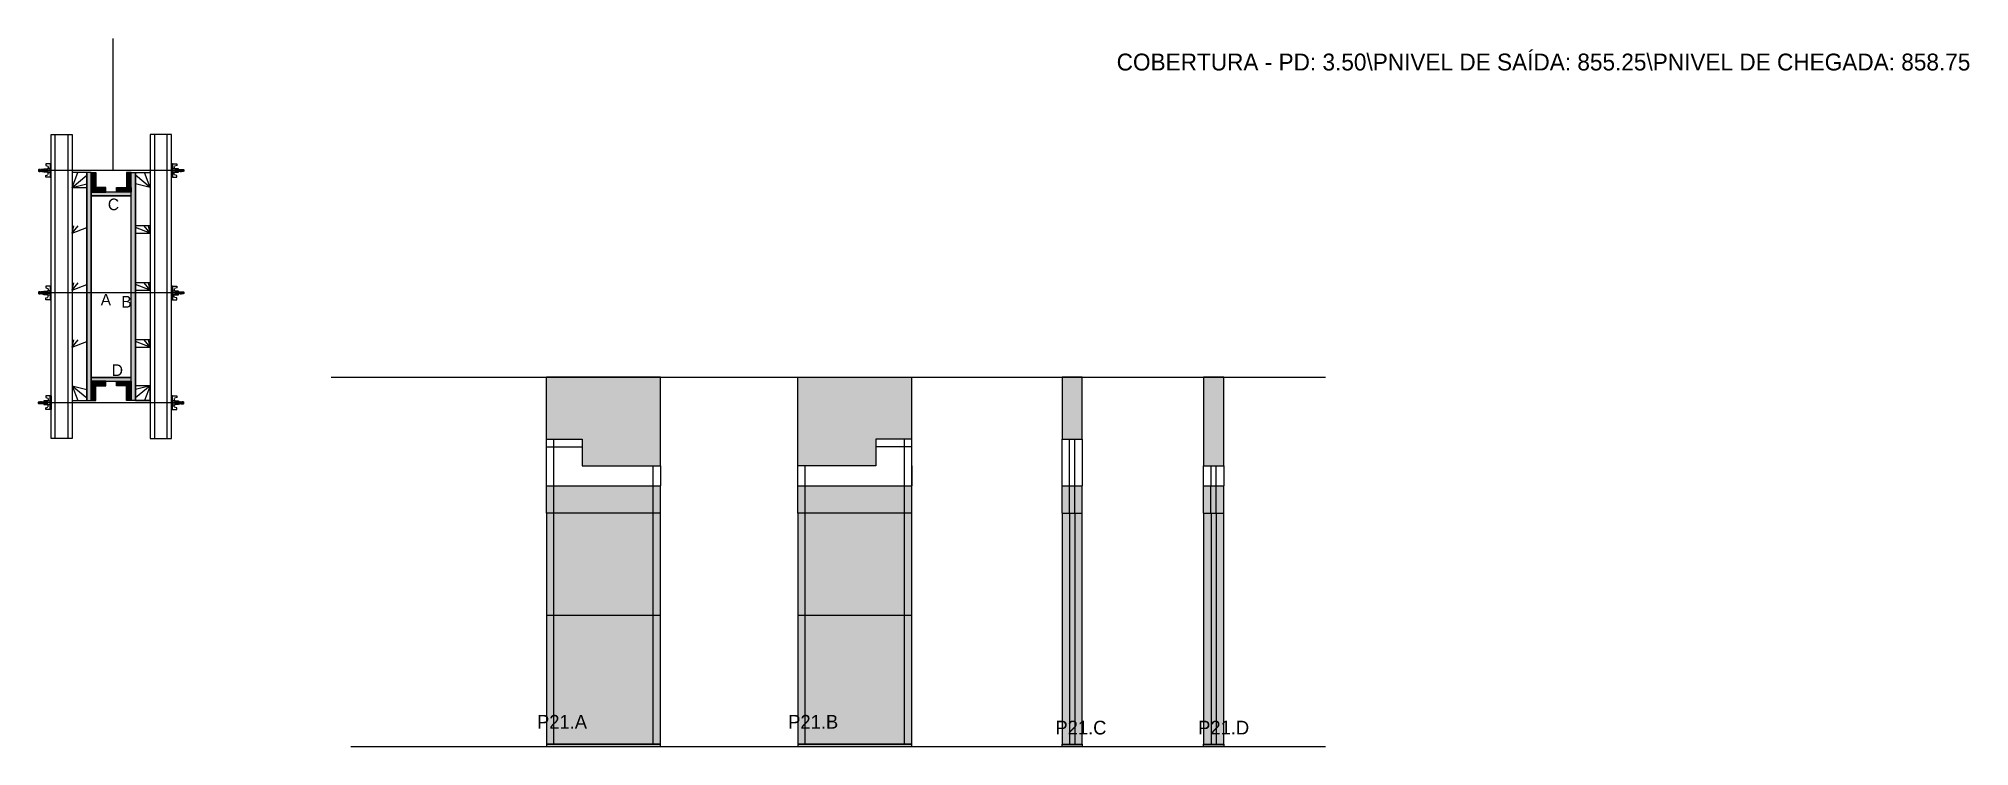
# Model space of a CAD drawing. Header units: metres. Extents: x 6158 to 7986, y 11245 to 11916.
import ezdxf

# ---------------------------------------------------------------- set-up
doc = ezdxf.new("R2010")
doc.units = ezdxf.units.M
for name, color, linetype in [('CHAPA', 7, 'Continuous'), ('COTA', 7, 'Continuous'), ('Hachura', 7, 'Continuous'), ('Madeira', 7, 'Continuous'), ('NOMENCLATURA', 7, 'Continuous'), ('Nível', 7, 'Continuous'), ('Painéis', 7, 'Continuous'), ('Perfil Metálico', 7, 'Continuous'), ('SARR_2.2x7', 7, 'Continuous'), ('SARRAFO', 7, 'Continuous'), ('Texto Seção', 7, 'Continuous'), ('TEXTO_GERAL', 7, 'Continuous')]:
    doc.layers.add(name, color=color, linetype=linetype)

msp = doc.modelspace()

# ---------------------------------------------------------------- hatches: boundary and pattern name
at = {"layer": 'COTA'}
h = msp.add_hatch(color=7, dxfattribs=at)
h.dxf.hatch_style = 1
h.paths.add_polyline_path([(6672.7, 11536.3), (6672.7, 11511.3), (6672.7, 11511.3), (6746.7, 11511.3), (6746.7, 11511.3), (6746.7, 11595.3), (6746.7, 11595.3), (6638.7, 11595.3), (6638.7, 11595.3), (6638.7, 11536.3), (6638.7, 11536.3), (6672.7, 11536.3)])
h = msp.add_hatch(color=7, dxfattribs=at)
h.dxf.hatch_style = 1
h.paths.add_polyline_path([(6950.7, 11536.3), (6950.7, 11511.3), (6950.7, 11511.3), (6876.7, 11511.3), (6876.7, 11511.3), (6876.7, 11595.3), (6876.7, 11595.3), (6984.7, 11595.3), (6984.7, 11595.3), (6984.7, 11536.3), (6984.7, 11536.3), (6950.7, 11536.3)])
h = msp.add_hatch(color=7, dxfattribs=at)
h.dxf.hatch_style = 1
h.paths.add_polyline_path([(7146.2, 11536.3), (7146.2, 11595.3), (7146.2, 11595.3), (7127.2, 11595.3), (7127.2, 11595.3), (7127.2, 11536.3), (7127.2, 11536.3), (7146.2, 11536.3)])
h = msp.add_hatch(color=7, dxfattribs=at)
h.dxf.hatch_style = 1
h.paths.add_polyline_path([(7280.2, 11511.3), (7280.2, 11595.3), (7280.2, 11595.3), (7261.2, 11595.3), (7261.2, 11595.3), (7261.2, 11511.3), (7261.2, 11511.3), (7280.2, 11511.3)])
at = {"layer": 'Hachura'}
h = msp.add_hatch(color=7, dxfattribs=at)
h.dxf.hatch_style = 1
h.paths.add_polyline_path([(6207.5, 11789), (6203.5, 11789), (6203.5, 11789), (6203.5, 11573), (6203.5, 11573), (6207.5, 11573), (6207.5, 11573), (6207.5, 11789)])
h = msp.add_hatch(color=7, dxfattribs=at)
h.dxf.hatch_style = 1
h.paths.add_polyline_path([(6207.5, 11789), (6203.5, 11789), (6203.5, 11789), (6203.5, 11573), (6203.5, 11573), (6207.5, 11573), (6207.5, 11573), (6207.5, 11789)])
h = msp.add_hatch(color=7, dxfattribs=at)
h.dxf.hatch_style = 1
h.paths.add_polyline_path([(6207.5, 11775), (6211.9, 11775), (6211.9, 11775), (6211.9, 11789), (6211.9, 11789), (6207.5, 11789), (6207.5, 11789), (6207.5, 11775)])
h = msp.add_hatch(color=7, dxfattribs=at)
h.dxf.hatch_style = 1
h.paths.add_polyline_path([(6245.5, 11775), (6241.1, 11775), (6241.1, 11775), (6241.1, 11789), (6241.1, 11789), (6245.5, 11789), (6245.5, 11789), (6245.5, 11775)])
h = msp.add_hatch(color=7, dxfattribs=at)
h.dxf.hatch_style = 1
h.paths.add_polyline_path([(6245.5, 11789), (6249.5, 11789), (6249.5, 11789), (6249.5, 11573), (6249.5, 11573), (6245.5, 11573), (6245.5, 11573), (6245.5, 11789)])
h = msp.add_hatch(color=7, dxfattribs=at)
h.dxf.hatch_style = 1
h.paths.add_polyline_path([(6245.5, 11789), (6249.5, 11789), (6249.5, 11789), (6249.5, 11573), (6249.5, 11573), (6245.5, 11573), (6245.5, 11573), (6245.5, 11789)])
h = msp.add_hatch(color=7, dxfattribs=at)
h.dxf.hatch_style = 1
h.paths.add_polyline_path([(6207.5, 11770.6), (6207.5, 11775), (6207.5, 11775), (6221.5, 11775), (6221.5, 11775), (6221.5, 11770.6), (6221.5, 11770.6), (6207.5, 11770.6)])
h = msp.add_hatch(color=7, dxfattribs=at)
h.dxf.hatch_style = 1
h.paths.add_polyline_path([(6245.5, 11767), (6245.5, 11770.6), (6245.5, 11770.6), (6207.5, 11770.6), (6207.5, 11770.6), (6207.5, 11767), (6207.5, 11767), (6245.5, 11767)])
h = msp.add_hatch(color=7, dxfattribs=at)
h.dxf.hatch_style = 1
h.paths.add_polyline_path([(6245.5, 11767), (6245.5, 11770.6), (6245.5, 11770.6), (6207.5, 11770.6), (6207.5, 11770.6), (6207.5, 11767), (6207.5, 11767), (6245.5, 11767)])
h = msp.add_hatch(color=7, dxfattribs=at)
h.dxf.hatch_style = 1
h.paths.add_polyline_path([(6245.5, 11770.6), (6245.5, 11775), (6245.5, 11775), (6231.5, 11775), (6231.5, 11775), (6231.5, 11770.6), (6231.5, 11770.6), (6245.5, 11770.6)])
h = msp.add_hatch(color=7, dxfattribs=at)
h.dxf.hatch_style = 1
h.paths.add_polyline_path([(6245.5, 11591.4), (6245.5, 11595), (6245.5, 11595), (6207.5, 11595), (6207.5, 11595), (6207.5, 11591.4), (6207.5, 11591.4), (6245.5, 11591.4)])
h = msp.add_hatch(color=7, dxfattribs=at)
h.dxf.hatch_style = 1
h.paths.add_polyline_path([(6245.5, 11591.4), (6245.5, 11595), (6245.5, 11595), (6207.5, 11595), (6207.5, 11595), (6207.5, 11591.4), (6207.5, 11591.4), (6245.5, 11591.4)])
h = msp.add_hatch(color=7, dxfattribs=at)
h.dxf.hatch_style = 1
h.paths.add_polyline_path([(6207.5, 11587), (6207.5, 11591.4), (6207.5, 11591.4), (6221.5, 11591.4), (6221.5, 11591.4), (6221.5, 11587), (6221.5, 11587), (6207.5, 11587)])
h = msp.add_hatch(color=7, dxfattribs=at)
h.dxf.hatch_style = 1
h.paths.add_polyline_path([(6207.5, 11587), (6211.9, 11587), (6211.9, 11587), (6211.9, 11573), (6211.9, 11573), (6207.5, 11573), (6207.5, 11573), (6207.5, 11587)])
h = msp.add_hatch(color=7, dxfattribs=at)
h.dxf.hatch_style = 1
h.paths.add_polyline_path([(6245.5, 11587), (6245.5, 11591.4), (6245.5, 11591.4), (6231.5, 11591.4), (6231.5, 11591.4), (6231.5, 11587), (6231.5, 11587), (6245.5, 11587)])
h = msp.add_hatch(color=7, dxfattribs=at)
h.dxf.hatch_style = 1
h.paths.add_polyline_path([(6245.5, 11587), (6241.1, 11587), (6241.1, 11587), (6241.1, 11573), (6241.1, 11573), (6245.5, 11573), (6245.5, 11573), (6245.5, 11587)])
h = msp.add_hatch(color=7, dxfattribs=at)
h.dxf.hatch_style = 1
h.paths.add_polyline_path([(6746.7, 11492.3), (6638.7, 11492.3), (6638.7, 11492.3), (6638.7, 11245.3), (6638.7, 11245.3), (6746.7, 11245.3), (6746.7, 11245.3), (6746.7, 11492.3)])
h = msp.add_hatch(color=7, dxfattribs=at)
h.dxf.hatch_style = 1
h.paths.add_polyline_path([(6984.7, 11492.3), (6876.7, 11492.3), (6876.7, 11492.3), (6876.7, 11245.3), (6876.7, 11245.3), (6984.7, 11245.3), (6984.7, 11245.3), (6984.7, 11492.3)])
h = msp.add_hatch(color=7, dxfattribs=at)
h.dxf.hatch_style = 1
h.paths.add_polyline_path([(7146.2, 11492.3), (7127.2, 11492.3), (7127.2, 11492.3), (7127.2, 11245.3), (7127.2, 11245.3), (7146.2, 11245.3), (7146.2, 11245.3), (7146.2, 11492.3)])
h = msp.add_hatch(color=7, dxfattribs=at)
h.dxf.hatch_style = 1
h.paths.add_polyline_path([(7280.2, 11492.3), (7261.2, 11492.3), (7261.2, 11492.3), (7261.2, 11245.3), (7261.2, 11245.3), (7280.2, 11245.3), (7280.2, 11245.3), (7280.2, 11492.3)])

# ---------------------------------------------------------------- linework, layer by layer
at = {"layer": 'CHAPA', "color": 7, "lineweight": 25}
for points in [[(6207.5, 11789), (6203.5, 11789), (6203.5, 11573), (6207.5, 11573)], [(6207.5, 11789), (6203.5, 11789), (6203.5, 11573), (6207.5, 11573)], [(6245.5, 11789), (6249.5, 11789), (6249.5, 11573), (6245.5, 11573)], [(6245.5, 11789), (6249.5, 11789), (6249.5, 11573), (6245.5, 11573)], [(6245.5, 11767), (6245.5, 11770.6), (6207.5, 11770.6), (6207.5, 11767)], [(6245.5, 11767), (6245.5, 11770.6), (6207.5, 11770.6), (6207.5, 11767)], [(6245.5, 11591.4), (6245.5, 11595), (6207.5, 11595), (6207.5, 11591.4)], [(6245.5, 11591.4), (6245.5, 11595), (6207.5, 11595), (6207.5, 11591.4)]]:
    msp.add_lwpolyline(points, close=True, dxfattribs=at)
at = {"layer": 'COTA', "color": 7, "lineweight": 25}
for p, q in [((6638.7, 11536.3), (6638.7, 11595.3)), ((6746.7, 11595.3), (6638.7, 11595.3)), ((6746.7, 11511.3), (6746.7, 11595.3)), ((6876.7, 11511.3), (6876.7, 11595.3)), ((6876.7, 11595.3), (6984.7, 11595.3)), ((6984.7, 11536.3), (6984.7, 11595.3))]:
    msp.add_line(p, q, dxfattribs=at)
for points in [[(7146.2, 11536.3), (7146.2, 11595.3), (7127.2, 11595.3), (7127.2, 11536.3)], [(7280.2, 11511.3), (7280.2, 11595.3), (7261.2, 11595.3), (7261.2, 11511.3)]]:
    msp.add_lwpolyline(points, dxfattribs=at)
at = {"layer": 'Defpoints', "color": 7, "lineweight": 25}
msp.add_line((6228.4, 11791), (6228.4, 11916), dxfattribs=at)
at = {"layer": 'Hachura', "color": 7, "lineweight": 25}
for p, q in [((6169.5, 11797.4), (6164.4, 11797.4)), ((6164.4, 11797.4), (6164.4, 11795.8)), ((6164.4, 11795.8), (6166.6, 11795.2)), ((6168.6, 11797.4), (6168.6, 11784.6)), ((6168.6, 11797.4), (6168.6, 11792.3)), ((6168.6, 11797.3), (6169.5, 11797.3)), ((6168.6, 11797.1), (6169.5, 11797.1)), ((6168.6, 11796.8), (6169.5, 11796.8)), ((6168.6, 11796.3), (6169.5, 11796.3)), ((6169.5, 11784.6), (6169.5, 11797.4)), ((6283.5, 11784.6), (6283.5, 11797.4)), ((6283.5, 11797.4), (6288.6, 11797.4)), ((6284.4, 11797.3), (6283.5, 11797.3)), ((6284.4, 11797.1), (6283.5, 11797.1)), ((6284.4, 11796.8), (6283.5, 11796.8)), ((6284.4, 11796.3), (6283.5, 11796.3)), ((6284.4, 11797.4), (6284.4, 11784.6)), ((6284.4, 11797.4), (6284.4, 11792.3)), ((6288.7, 11795.8), (6286.5, 11795.2)), ((6288.7, 11797.4), (6288.7, 11795.8)), ((6158, 11792), (6157.7, 11791.7)), ((6157.7, 11791.7), (6157.7, 11790.4)), ((6158, 11790.1), (6157.7, 11790.4)), ((6158.4, 11792), (6158, 11792)), ((6158, 11792), (6158, 11792)), ((6158, 11790.1), (6158, 11792)), ((6158.7, 11790.1), (6158, 11791.4)), ((6158.6, 11790), (6158, 11791.1)), ((6158, 11790.6), (6158.4, 11789.9)), ((6158, 11790.4), (6158.2, 11790.1)), ((6158.2, 11790.1), (6158, 11790.1)), ((6158.4, 11792.1), (6159.5, 11789.9)), ((6158.4, 11792), (6159.3, 11790.1)), ((6158.4, 11792), (6159.3, 11790.1)), ((6159.8, 11790), (6158.7, 11792.1)), ((6158.7, 11790.1), (6159.3, 11790.1)), ((6159.5, 11792), (6158.9, 11792)), ((6159.8, 11790.1), (6158.9, 11792)), ((6159.5, 11792), (6160.5, 11790.1)), ((6159.6, 11792.1), (6160.7, 11789.9)), ((6160.5, 11790.1), (6159.8, 11790.1)), ((6160.9, 11790), (6159.9, 11792.1)), ((6160.7, 11792), (6160, 11792)), ((6161, 11790.1), (6160, 11792)), ((6160.2, 11792), (6160, 11792)), ((6160.7, 11792), (6161.6, 11790.1)), ((6160.8, 11792.1), (6161.9, 11789.9)), ((6162.1, 11790), (6161, 11792.1)), ((6161.2, 11790.1), (6161, 11790.1)), ((6161.8, 11792), (6161.2, 11792)), ((6162.2, 11790.1), (6161.2, 11792)), ((6161.2, 11790.1), (6161.6, 11790.1)), ((6161.8, 11792), (6162.8, 11790.1)), ((6162.8, 11790.9), (6162.2, 11792.1)), ((6162.2, 11790.1), (6162.8, 11790.1)), ((6162.8, 11791.1), (6162.4, 11792)), ((6162.8, 11792), (6162.4, 11792)), ((6294.3, 11791), (6162.5, 11791)), ((6162.8, 11789.3), (6162.8, 11792.7)), ((6162.8, 11792.7), (6166, 11792.7)), ((6162.8, 11791.6), (6166, 11791.6)), ((6162.8, 11790.1), (6166, 11790.1)), ((6166, 11789.3), (6162.8, 11789.3)), ((6162.9, 11789.3), (6162.9, 11792.7)), ((6164.4, 11786.2), (6166.6, 11786.8)), ((6164.4, 11784.6), (6164.4, 11786.2)), ((6168.6, 11784.6), (6164.4, 11784.6)), ((6166, 11792.9), (6166, 11789.1)), ((6168.6, 11792.9), (6166, 11792.9)), ((6166, 11789.1), (6166, 11789.3)), ((6166, 11789.1), (6166, 11789.3)), ((6166, 11789.1), (6168.6, 11789.1)), ((6168.6, 11791.3), (6166.6, 11791.3)), ((6166.6, 11790.8), (6168.6, 11790.8)), ((6166.8, 11794.9), (6166.8, 11792.9)), ((6166.8, 11787.1), (6166.8, 11789.1)), ((6168.6, 11795.5), (6169.5, 11795.5)), ((6168.6, 11794), (6169.5, 11794)), ((6168.6, 11791), (6168.6, 11792.9)), ((6168.6, 11792.3), (6168.6, 11791.6)), ((6168.6, 11791), (6169.5, 11791)), ((6168.6, 11788), (6169.5, 11788)), ((6168.6, 11786.5), (6169.5, 11786.5)), ((6168.6, 11785.7), (6169.5, 11785.7)), ((6168.6, 11785.2), (6169.5, 11785.2)), ((6168.6, 11784.9), (6169.5, 11784.9)), ((6168.6, 11784.7), (6169.5, 11784.7)), ((6168.6, 11784.6), (6169.5, 11784.6)), ((6168.9, 11792), (6168.7, 11792)), ((6168.7, 11790), (6169.2, 11790)), ((6169.4, 11792), (6168.9, 11792)), ((6169.5, 11785.5), (6169.5, 11793.3)), ((6284.4, 11795.5), (6283.5, 11795.5)), ((6284.4, 11794), (6283.5, 11794)), ((6283.5, 11785.5), (6283.5, 11793.3)), ((6284.4, 11791), (6283.5, 11791)), ((6284.4, 11788), (6283.5, 11788)), ((6284.4, 11786.5), (6283.5, 11786.5)), ((6284.4, 11785.7), (6283.5, 11785.7)), ((6284.4, 11785.2), (6283.5, 11785.2)), ((6284.4, 11784.9), (6283.5, 11784.9)), ((6284.4, 11784.7), (6283.5, 11784.7)), ((6284.4, 11784.6), (6283.5, 11784.6)), ((6283.7, 11792), (6284.1, 11792)), ((6284.3, 11790), (6283.9, 11790)), ((6284.1, 11792), (6284.3, 11792)), ((6284.4, 11791), (6284.4, 11792.9)), ((6284.4, 11792.9), (6287, 11792.9)), ((6284.4, 11792.3), (6284.4, 11791.6)), ((6284.4, 11791.3), (6286.4, 11791.3)), ((6286.4, 11790.8), (6284.4, 11790.8)), ((6287, 11789.1), (6284.4, 11789.1)), ((6284.4, 11784.6), (6288.7, 11784.6)), ((6286.2, 11794.9), (6286.2, 11792.9)), ((6286.2, 11787.1), (6286.2, 11789.1)), ((6288.7, 11786.2), (6286.5, 11786.8)), ((6287, 11792.9), (6287, 11789.1)), ((6290.2, 11792.7), (6287, 11792.7)), ((6290.2, 11791.6), (6287, 11791.6)), ((6290.2, 11790.1), (6287, 11790.1)), ((6287, 11789.3), (6290.2, 11789.3)), ((6287, 11789.1), (6287, 11789.3)), ((6287, 11789.1), (6287, 11789.3)), ((6288.7, 11784.6), (6288.7, 11786.2)), ((6290.2, 11789.3), (6290.2, 11792.7)), ((6290.2, 11789.3), (6290.2, 11792.7)), ((6290.2, 11790.9), (6290.9, 11792.1)), ((6291.2, 11792), (6290.2, 11790.1)), ((6290.2, 11791.1), (6290.7, 11792)), ((6290.2, 11792), (6290.7, 11792)), ((6290.9, 11790.1), (6290.2, 11790.1)), ((6290.9, 11790), (6292, 11792.1)), ((6290.9, 11790.1), (6291.8, 11792)), ((6292.3, 11792.1), (6291.2, 11789.9)), ((6291.2, 11792), (6291.8, 11792)), ((6292.3, 11792), (6291.4, 11790.1)), ((6291.8, 11790.1), (6291.4, 11790.1)), ((6291.8, 11790.1), (6292, 11790.1)), ((6292, 11790.1), (6293, 11792)), ((6292.1, 11790), (6293.2, 11792.1)), ((6293.4, 11792.1), (6292.3, 11789.9)), ((6292.3, 11792), (6293, 11792)), ((6293.5, 11792), (6292.5, 11790.1)), ((6292.5, 11790.1), (6293.2, 11790.1)), ((6292.8, 11792), (6293, 11792)), ((6293.2, 11790.1), (6294.2, 11792)), ((6293.3, 11790), (6294.3, 11792.1)), ((6294.6, 11792.1), (6293.5, 11789.9)), ((6293.5, 11792), (6294.2, 11792)), ((6294.7, 11792), (6293.7, 11790.1)), ((6294.7, 11792), (6293.7, 11790.1)), ((6294.3, 11790.1), (6293.7, 11790.1)), ((6294.3, 11790.1), (6295, 11791.4)), ((6294.4, 11790), (6295, 11791.1)), ((6294.7, 11792), (6295, 11792)), ((6295, 11790.6), (6294.7, 11789.9)), ((6295, 11790.4), (6294.9, 11790.1)), ((6294.9, 11790.1), (6295, 11790.1)), ((6295, 11792), (6295, 11792)), ((6295, 11792), (6295.3, 11791.7)), ((6295, 11790.1), (6295, 11792)), ((6295, 11790.1), (6295.3, 11790.4)), ((6295.3, 11791.7), (6295.3, 11790.4)), ((6158, 11676), (6157.7, 11675.7)), ((6157.7, 11675.7), (6157.7, 11674.4)), ((6158, 11674.1), (6157.7, 11674.4)), ((6158.4, 11676), (6158, 11676)), ((6158, 11676), (6158, 11676)), ((6158, 11674.1), (6158, 11676)), ((6158.7, 11674.1), (6158, 11675.4)), ((6158.6, 11674), (6158, 11675.1)), ((6158, 11674.6), (6158.4, 11673.9)), ((6158, 11674.4), (6158.2, 11674.1)), ((6158.2, 11674.1), (6158, 11674.1)), ((6158.4, 11676.1), (6159.5, 11673.9)), ((6158.4, 11676), (6159.3, 11674.1)), ((6158.4, 11676), (6159.3, 11674.1)), ((6159.8, 11674), (6158.7, 11676.1)), ((6158.7, 11674.1), (6159.3, 11674.1)), ((6159.5, 11676), (6158.9, 11676)), ((6159.8, 11674.1), (6158.9, 11676)), ((6159.5, 11676), (6160.5, 11674.1)), ((6159.6, 11676.1), (6160.7, 11673.9)), ((6160.5, 11674.1), (6159.8, 11674.1)), ((6160.9, 11674), (6159.9, 11676.1)), ((6160.7, 11676), (6160, 11676)), ((6161, 11674.1), (6160, 11676)), ((6160.2, 11676), (6160, 11676)), ((6160.7, 11676), (6161.6, 11674.1)), ((6160.8, 11676.1), (6161.9, 11673.9)), ((6162.1, 11674), (6161, 11676.1)), ((6161.2, 11674.1), (6161, 11674.1)), ((6161.8, 11676), (6161.2, 11676)), ((6162.2, 11674.1), (6161.2, 11676)), ((6161.2, 11674.1), (6161.6, 11674.1)), ((6161.8, 11676), (6162.8, 11674.1)), ((6162.8, 11674.9), (6162.2, 11676.1)), ((6162.2, 11674.1), (6162.8, 11674.1)), ((6162.8, 11675.1), (6162.4, 11676)), ((6162.8, 11676), (6162.4, 11676)), ((6294.3, 11675), (6162.5, 11675)), ((6162.8, 11673.3), (6162.8, 11676.7)), ((6162.8, 11676.7), (6166, 11676.7)), ((6162.8, 11675.6), (6166, 11675.6)), ((6162.8, 11674.1), (6166, 11674.1)), ((6166, 11673.3), (6162.8, 11673.3)), ((6162.9, 11673.3), (6162.9, 11676.7)), ((6169.5, 11681.4), (6164.4, 11681.4)), ((6164.4, 11681.4), (6164.4, 11679.8)), ((6164.4, 11679.8), (6166.6, 11679.2)), ((6164.4, 11670.2), (6166.6, 11670.8)), ((6164.4, 11668.6), (6164.4, 11670.2)), ((6168.6, 11668.6), (6164.4, 11668.6)), ((6166, 11676.9), (6166, 11673.1)), ((6168.6, 11676.9), (6166, 11676.9)), ((6166, 11673.1), (6166, 11673.3)), ((6166, 11673.1), (6166, 11673.3)), ((6166, 11673.1), (6168.6, 11673.1)), ((6168.6, 11675.3), (6166.6, 11675.3)), ((6166.6, 11674.8), (6168.6, 11674.8)), ((6166.8, 11678.9), (6166.8, 11676.9)), ((6166.8, 11671.1), (6166.8, 11673.1)), ((6168.6, 11681.4), (6168.6, 11668.6)), ((6168.6, 11681.4), (6168.6, 11676.3)), ((6168.6, 11681.3), (6169.5, 11681.3)), ((6168.6, 11681.1), (6169.5, 11681.1)), ((6168.6, 11680.8), (6169.5, 11680.8)), ((6168.6, 11680.3), (6169.5, 11680.3)), ((6168.6, 11679.5), (6169.5, 11679.5)), ((6168.6, 11678), (6169.5, 11678)), ((6168.6, 11675), (6168.6, 11676.9)), ((6168.6, 11676.3), (6168.6, 11675.6)), ((6168.6, 11675), (6169.5, 11675)), ((6168.6, 11672), (6169.5, 11672)), ((6168.6, 11670.5), (6169.5, 11670.5)), ((6168.6, 11669.7), (6169.5, 11669.7)), ((6168.6, 11669.2), (6169.5, 11669.2)), ((6168.6, 11668.9), (6169.5, 11668.9)), ((6168.6, 11668.7), (6169.5, 11668.7)), ((6168.6, 11668.6), (6169.5, 11668.6)), ((6168.9, 11676), (6168.7, 11676)), ((6168.7, 11674), (6169.2, 11674)), ((6169.4, 11676), (6168.9, 11676)), ((6169.5, 11668.6), (6169.5, 11681.4)), ((6169.5, 11669.5), (6169.5, 11677.3)), ((6283.5, 11668.6), (6283.5, 11681.4)), ((6283.5, 11681.4), (6288.6, 11681.4)), ((6284.4, 11681.3), (6283.5, 11681.3)), ((6284.4, 11681.1), (6283.5, 11681.1)), ((6284.4, 11680.8), (6283.5, 11680.8)), ((6284.4, 11680.3), (6283.5, 11680.3)), ((6284.4, 11679.5), (6283.5, 11679.5)), ((6284.4, 11678), (6283.5, 11678)), ((6283.5, 11669.5), (6283.5, 11677.3)), ((6284.4, 11675), (6283.5, 11675)), ((6284.4, 11672), (6283.5, 11672)), ((6284.4, 11670.5), (6283.5, 11670.5)), ((6284.4, 11669.7), (6283.5, 11669.7)), ((6284.4, 11669.2), (6283.5, 11669.2)), ((6284.4, 11668.9), (6283.5, 11668.9)), ((6284.4, 11668.7), (6283.5, 11668.7)), ((6284.4, 11668.6), (6283.5, 11668.6)), ((6283.7, 11676), (6284.1, 11676)), ((6284.3, 11674), (6283.9, 11674)), ((6284.1, 11676), (6284.3, 11676)), ((6284.4, 11681.4), (6284.4, 11668.6)), ((6284.4, 11681.4), (6284.4, 11676.3)), ((6284.4, 11675), (6284.4, 11676.9)), ((6284.4, 11676.9), (6287, 11676.9)), ((6284.4, 11676.3), (6284.4, 11675.6)), ((6284.4, 11675.3), (6286.4, 11675.3)), ((6286.4, 11674.8), (6284.4, 11674.8)), ((6287, 11673.1), (6284.4, 11673.1)), ((6284.4, 11668.6), (6288.7, 11668.6)), ((6286.2, 11678.9), (6286.2, 11676.9)), ((6286.2, 11671.1), (6286.2, 11673.1)), ((6288.7, 11679.8), (6286.5, 11679.2)), ((6288.7, 11670.2), (6286.5, 11670.8)), ((6287, 11676.9), (6287, 11673.1)), ((6290.2, 11676.7), (6287, 11676.7)), ((6290.2, 11675.6), (6287, 11675.6)), ((6290.2, 11674.1), (6287, 11674.1)), ((6287, 11673.3), (6290.2, 11673.3)), ((6287, 11673.1), (6287, 11673.3)), ((6287, 11673.1), (6287, 11673.3)), ((6288.7, 11681.4), (6288.7, 11679.8)), ((6288.7, 11668.6), (6288.7, 11670.2)), ((6290.2, 11673.3), (6290.2, 11676.7)), ((6290.2, 11673.3), (6290.2, 11676.7)), ((6290.2, 11674.9), (6290.9, 11676.1)), ((6291.2, 11676), (6290.2, 11674.1)), ((6290.2, 11675.1), (6290.7, 11676)), ((6290.2, 11676), (6290.7, 11676)), ((6290.9, 11674.1), (6290.2, 11674.1)), ((6290.9, 11674), (6292, 11676.1)), ((6290.9, 11674.1), (6291.8, 11676)), ((6292.3, 11676.1), (6291.2, 11673.9)), ((6291.2, 11676), (6291.8, 11676)), ((6292.3, 11676), (6291.4, 11674.1)), ((6291.8, 11674.1), (6291.4, 11674.1)), ((6291.8, 11674.1), (6292, 11674.1)), ((6292, 11674.1), (6293, 11676)), ((6292.1, 11674), (6293.2, 11676.1)), ((6293.4, 11676.1), (6292.3, 11673.9)), ((6292.3, 11676), (6293, 11676)), ((6293.5, 11676), (6292.5, 11674.1)), ((6292.5, 11674.1), (6293.2, 11674.1)), ((6292.8, 11676), (6293, 11676)), ((6293.2, 11674.1), (6294.2, 11676)), ((6293.3, 11674), (6294.3, 11676.1)), ((6294.6, 11676.1), (6293.5, 11673.9)), ((6293.5, 11676), (6294.2, 11676)), ((6294.7, 11676), (6293.7, 11674.1)), ((6294.7, 11676), (6293.7, 11674.1)), ((6294.3, 11674.1), (6293.7, 11674.1)), ((6294.3, 11674.1), (6295, 11675.4)), ((6294.4, 11674), (6295, 11675.1)), ((6294.7, 11676), (6295, 11676)), ((6295, 11674.6), (6294.7, 11673.9)), ((6295, 11674.4), (6294.9, 11674.1)), ((6294.9, 11674.1), (6295, 11674.1)), ((6295, 11676), (6295, 11676)), ((6295, 11676), (6295.3, 11675.7)), ((6295, 11674.1), (6295, 11676)), ((6295, 11674.1), (6295.3, 11674.4)), ((6295.3, 11675.7), (6295.3, 11674.4)), ((6168.6, 11577.4), (6164.4, 11577.4)), ((6164.4, 11577.4), (6164.4, 11575.8)), ((6168.6, 11564.5), (6168.6, 11577.4)), ((6168.6, 11577.4), (6169.5, 11577.4)), ((6168.6, 11577.3), (6169.5, 11577.3)), ((6168.6, 11577.1), (6169.5, 11577.1)), ((6168.6, 11576.8), (6169.5, 11576.8)), ((6168.6, 11576.3), (6169.5, 11576.3)), ((6169.5, 11577.4), (6169.5, 11564.6)), ((6169.5, 11576.5), (6169.5, 11568.7)), ((6283.5, 11577.4), (6283.5, 11564.6)), ((6284.4, 11577.4), (6283.5, 11577.4)), ((6284.4, 11577.3), (6283.5, 11577.3)), ((6284.4, 11577.1), (6283.5, 11577.1)), ((6284.4, 11576.8), (6283.5, 11576.8)), ((6283.5, 11576.5), (6283.5, 11568.7)), ((6284.4, 11576.3), (6283.5, 11576.3)), ((6284.4, 11564.5), (6284.4, 11577.4)), ((6284.4, 11577.4), (6288.7, 11577.4)), ((6288.7, 11577.4), (6288.7, 11575.8)), ((6158, 11571.9), (6157.7, 11571.6)), ((6157.7, 11570.3), (6157.7, 11571.6)), ((6158, 11570), (6157.7, 11570.3)), ((6158, 11571.4), (6158.4, 11572.1)), ((6158.6, 11572), (6158, 11570.9)), ((6158, 11571.6), (6158.2, 11571.9)), ((6158.2, 11571.9), (6158, 11571.9)), ((6158.7, 11571.9), (6158, 11570.6)), ((6158, 11571.9), (6158, 11570)), ((6158.4, 11570), (6158, 11570)), ((6158, 11570), (6158, 11570)), ((6158.4, 11569.9), (6159.5, 11572.1)), ((6158.4, 11570), (6159.3, 11571.9)), ((6158.4, 11570), (6159.3, 11571.9)), ((6159.8, 11572), (6158.7, 11569.9)), ((6158.7, 11571.9), (6159.3, 11571.9)), ((6159.8, 11571.9), (6158.9, 11570)), ((6159.5, 11570), (6158.9, 11570)), ((6159.5, 11570), (6160.5, 11571.9)), ((6159.6, 11569.9), (6160.7, 11572.1)), ((6160.5, 11571.9), (6159.8, 11571.9)), ((6160.9, 11572), (6159.9, 11569.9)), ((6161, 11571.9), (6160, 11570)), ((6160.7, 11570), (6160, 11570)), ((6160.2, 11570), (6160, 11570)), ((6160.7, 11570), (6161.6, 11571.9)), ((6160.8, 11569.9), (6161.9, 11572.1)), ((6162.1, 11572), (6161, 11569.9)), ((6161.2, 11571.9), (6161, 11571.9)), ((6161.2, 11571.9), (6161.6, 11571.9)), ((6162.2, 11571.9), (6161.2, 11570)), ((6161.8, 11570), (6161.2, 11570)), ((6161.8, 11570), (6162.8, 11571.9)), ((6162.2, 11571.9), (6162.8, 11571.9)), ((6162.8, 11571.1), (6162.2, 11569.9)), ((6162.8, 11570.9), (6162.4, 11570)), ((6162.8, 11570), (6162.4, 11570)), ((6294.3, 11571), (6162.5, 11571)), ((6162.8, 11572.7), (6162.8, 11569.3)), ((6166, 11572.7), (6162.8, 11572.7)), ((6162.8, 11571.9), (6166, 11571.9)), ((6162.8, 11570.4), (6166, 11570.4)), ((6162.8, 11569.3), (6166, 11569.3)), ((6162.9, 11572.7), (6162.9, 11569.3)), ((6164.4, 11575.8), (6166.6, 11575.2)), ((6164.4, 11566.2), (6166.6, 11566.8)), ((6164.4, 11564.5), (6164.4, 11566.2)), ((6169.5, 11564.6), (6164.4, 11564.6)), ((6166, 11569.1), (6166, 11572.9)), ((6166, 11572.9), (6168.6, 11572.9)), ((6166, 11572.9), (6166, 11572.7)), ((6166, 11572.9), (6166, 11572.7)), ((6168.6, 11569.1), (6166, 11569.1)), ((6166.6, 11571.2), (6168.6, 11571.2)), ((6168.6, 11570.7), (6166.6, 11570.7)), ((6166.8, 11574.9), (6166.8, 11572.9)), ((6166.8, 11567.1), (6166.8, 11569.1)), ((6168.6, 11575.5), (6169.5, 11575.5)), ((6168.6, 11574), (6169.5, 11574)), ((6168.6, 11571), (6168.6, 11569.1)), ((6168.6, 11571), (6169.5, 11571)), ((6168.6, 11569.7), (6168.6, 11570.4)), ((6168.6, 11564.5), (6168.6, 11569.7)), ((6168.6, 11568), (6169.5, 11568)), ((6168.6, 11566.5), (6169.5, 11566.5)), ((6168.6, 11565.7), (6169.5, 11565.7)), ((6168.6, 11565.2), (6169.5, 11565.2)), ((6168.6, 11564.9), (6169.5, 11564.9)), ((6168.6, 11564.7), (6169.5, 11564.7)), ((6168.7, 11572), (6169.2, 11572)), ((6168.9, 11570), (6168.7, 11570)), ((6169.4, 11570), (6168.9, 11570)), ((6284.4, 11575.5), (6283.5, 11575.5)), ((6284.4, 11574), (6283.5, 11574)), ((6284.4, 11571), (6283.5, 11571)), ((6284.4, 11568), (6283.5, 11568)), ((6284.4, 11566.5), (6283.5, 11566.5)), ((6284.4, 11565.7), (6283.5, 11565.7)), ((6284.4, 11565.2), (6283.5, 11565.2)), ((6284.4, 11564.9), (6283.5, 11564.9)), ((6284.4, 11564.7), (6283.5, 11564.7)), ((6283.5, 11564.6), (6288.6, 11564.6)), ((6283.7, 11570), (6284.1, 11570)), ((6284.3, 11572), (6283.9, 11572)), ((6284.1, 11570), (6284.3, 11570)), ((6287, 11572.9), (6284.4, 11572.9)), ((6286.4, 11571.2), (6284.4, 11571.2)), ((6284.4, 11571), (6284.4, 11569.1)), ((6284.4, 11570.7), (6286.4, 11570.7)), ((6284.4, 11569.7), (6284.4, 11570.4)), ((6284.4, 11564.5), (6284.4, 11569.7)), ((6284.4, 11569.1), (6287, 11569.1)), ((6286.2, 11574.9), (6286.2, 11572.9)), ((6286.2, 11567.1), (6286.2, 11569.1)), ((6288.7, 11575.8), (6286.5, 11575.2)), ((6288.7, 11566.2), (6286.5, 11566.8)), ((6287, 11569.1), (6287, 11572.9)), ((6287, 11572.9), (6287, 11572.7)), ((6287, 11572.9), (6287, 11572.7)), ((6287, 11572.7), (6290.2, 11572.7)), ((6290.2, 11571.9), (6287, 11571.9)), ((6290.2, 11570.4), (6287, 11570.4)), ((6290.2, 11569.3), (6287, 11569.3)), ((6288.7, 11564.5), (6288.7, 11566.2)), ((6290.2, 11572.7), (6290.2, 11569.3)), ((6290.2, 11572.7), (6290.2, 11569.3)), ((6290.9, 11571.9), (6290.2, 11571.9)), ((6291.2, 11570), (6290.2, 11571.9)), ((6290.2, 11571.1), (6290.9, 11569.9)), ((6290.2, 11570.9), (6290.7, 11570)), ((6290.2, 11570), (6290.7, 11570)), ((6290.9, 11572), (6292, 11569.9)), ((6290.9, 11571.9), (6291.8, 11570)), ((6292.3, 11569.9), (6291.2, 11572.1)), ((6291.2, 11570), (6291.8, 11570)), ((6291.8, 11571.9), (6291.4, 11571.9)), ((6292.3, 11570), (6291.4, 11571.9)), ((6291.8, 11571.9), (6292, 11571.9)), ((6292, 11571.9), (6293, 11570)), ((6292.1, 11572), (6293.2, 11569.9)), ((6293.4, 11569.9), (6292.3, 11572.1)), ((6292.3, 11570), (6293, 11570)), ((6292.5, 11571.9), (6293.2, 11571.9)), ((6293.5, 11570), (6292.5, 11571.9)), ((6292.8, 11570), (6293, 11570)), ((6293.2, 11571.9), (6294.2, 11570)), ((6293.3, 11572), (6294.3, 11569.9)), ((6294.6, 11569.9), (6293.5, 11572.1)), ((6293.5, 11570), (6294.2, 11570)), ((6294.7, 11570), (6293.7, 11571.9)), ((6294.3, 11571.9), (6293.7, 11571.9)), ((6294.7, 11570), (6293.7, 11571.9)), ((6294.3, 11571.9), (6295, 11570.6)), ((6294.4, 11572), (6295, 11570.9)), ((6295, 11571.4), (6294.7, 11572.1)), ((6294.7, 11570), (6295, 11570)), ((6295, 11571.6), (6294.9, 11571.9)), ((6294.9, 11571.9), (6295, 11571.9)), ((6295, 11571.9), (6295.3, 11571.6)), ((6295, 11571.9), (6295, 11570)), ((6295, 11570), (6295.3, 11570.3)), ((6295, 11570), (6295, 11570)), ((6295.3, 11570.3), (6295.3, 11571.6))]:
    msp.add_line(p, q, dxfattribs=at)
at = {"layer": 'Madeira', "color": 7, "lineweight": 25}
for p, q in [((6189.5, 11775), (6194.9, 11789)), ((6189.5, 11775), (6203.5, 11786.5)), ((6189.5, 11775), (6203.5, 11778.5)), ((6263.5, 11775), (6249.5, 11786.5)), ((6263.5, 11775), (6249.5, 11778.5)), ((6263.5, 11775), (6258.1, 11789)), ((6189.5, 11731.5), (6195.3, 11738.5)), ((6189.5, 11731.5), (6191.2, 11738.5)), ((6189.5, 11731.5), (6203.5, 11736.9)), ((6263.5, 11731.5), (6249.5, 11736.9)), ((6263.5, 11731.5), (6257.8, 11738.5)), ((6263.5, 11731.5), (6261.8, 11738.5)), ((6189.5, 11677.5), (6195.3, 11684.5)), ((6189.5, 11677.5), (6191.2, 11684.5)), ((6189.5, 11677.5), (6203.5, 11682.9)), ((6263.5, 11677.5), (6249.5, 11682.9)), ((6263.5, 11677.5), (6257.8, 11684.5)), ((6263.5, 11677.5), (6261.8, 11684.5)), ((6189.5, 11623.5), (6195.3, 11630.5)), ((6189.5, 11623.5), (6191.2, 11630.5)), ((6189.5, 11623.5), (6203.5, 11628.9)), ((6263.5, 11623.5), (6249.5, 11628.9)), ((6263.5, 11623.5), (6257.8, 11630.5)), ((6263.5, 11623.5), (6261.8, 11630.5)), ((6189.5, 11587), (6203.5, 11575.5)), ((6189.5, 11587), (6203.5, 11583.5)), ((6189.5, 11587), (6194.9, 11573)), ((6263.5, 11587), (6249.5, 11575.5)), ((6263.5, 11587), (6249.5, 11583.5)), ((6263.5, 11587), (6258.1, 11573))]:
    msp.add_line(p, q, dxfattribs=at)
for points in [[(6189.5, 11775), (6203.5, 11775), (6203.5, 11789), (6189.5, 11789)], [(6189.5, 11573), (6203.5, 11573), (6203.5, 11789), (6189.5, 11789)], [(6263.5, 11573), (6249.5, 11573), (6249.5, 11789), (6263.5, 11789)], [(6263.5, 11731.5), (6263.5, 11738.5), (6249.5, 11738.5), (6249.5, 11731.5)], [(6263.5, 11677.5), (6263.5, 11684.5), (6249.5, 11684.5), (6249.5, 11677.5)], [(6263.5, 11623.5), (6263.5, 11630.5), (6249.5, 11630.5), (6249.5, 11623.5)], [(6263.5, 11587), (6249.5, 11587), (6249.5, 11573), (6263.5, 11573)]]:
    msp.add_lwpolyline(points, close=True, dxfattribs=at)
at = {"layer": 'Nível', "color": 7, "lineweight": 25}
for p, q in [((6434.7, 11595.3), (7376.7, 11595.3)), ((6453.3, 11245.3), (7376.7, 11245.3))]:
    msp.add_line(p, q, dxfattribs=at)
at = {"layer": 'Painéis', "color": 7, "lineweight": 25}
for p, q in [((6638.7, 11492.3), (6638.7, 11536.3)), ((6638.7, 11536.3), (6672.7, 11536.3)), ((6672.7, 11536.3), (6672.7, 11511.3)), ((6984.7, 11536.3), (6950.7, 11536.3)), ((6950.7, 11536.3), (6950.7, 11511.3)), ((6984.7, 11492.3), (6984.7, 11536.3)), ((7127.2, 11492.3), (7127.2, 11536.3)), ((7127.2, 11536.3), (7146.2, 11536.3)), ((7146.2, 11536.3), (7146.2, 11492.3)), ((6672.7, 11511.3), (6746.7, 11511.3)), ((6746.7, 11511.3), (6746.7, 11492.3)), ((6876.7, 11492.3), (6876.7, 11511.3)), ((6950.7, 11511.3), (6876.7, 11511.3)), ((6984.7, 11511.3), (6984.7, 11492.3)), ((7261.2, 11492.3), (7261.2, 11511.3)), ((7261.2, 11511.3), (7280.2, 11511.3)), ((7280.2, 11511.3), (7280.2, 11492.3)), ((6638.7, 11492.3), (6746.7, 11492.3)), ((6638.7, 11466.3), (6638.7, 11492.3)), ((6746.7, 11466.3), (6746.7, 11492.3)), ((6876.7, 11492.3), (6984.7, 11492.3)), ((6876.7, 11466.3), (6876.7, 11492.3)), ((6984.7, 11466.3), (6984.7, 11492.3)), ((7127.2, 11492.3), (7146.2, 11492.3)), ((7127.2, 11466.3), (7127.2, 11492.3)), ((7146.2, 11466.3), (7146.2, 11492.3)), ((7261.2, 11492.3), (7280.2, 11492.3)), ((7261.2, 11466.3), (7261.2, 11492.3)), ((7280.2, 11466.3), (7280.2, 11492.3)), ((6638.7, 11466.3), (6638.7, 11369.3)), ((6746.7, 11466.3), (6638.7, 11466.3)), ((6746.7, 11369.3), (6746.7, 11466.3)), ((6876.7, 11466.3), (6876.7, 11369.3)), ((6984.7, 11466.3), (6876.7, 11466.3)), ((6984.7, 11369.3), (6984.7, 11466.3)), ((7127.2, 11466.3), (7127.2, 11247.3)), ((7127.2, 11466.3), (7146.2, 11466.3)), ((7146.2, 11247.3), (7146.2, 11466.3)), ((7261.2, 11466.3), (7261.2, 11247.3)), ((7261.2, 11466.3), (7280.2, 11466.3)), ((7280.2, 11247.3), (7280.2, 11466.3)), ((6638.7, 11369.3), (6638.7, 11245.3)), ((6746.7, 11369.3), (6638.7, 11369.3)), ((6746.7, 11245.3), (6746.7, 11369.3)), ((6876.7, 11369.3), (6876.7, 11245.3)), ((6984.7, 11369.3), (6876.7, 11369.3)), ((6984.7, 11245.3), (6984.7, 11369.3)), ((6638.7, 11247.3), (6746.7, 11247.3)), ((6876.7, 11247.3), (6984.7, 11247.3)), ((7127.2, 11247.3), (7146.2, 11247.3)), ((7261.2, 11247.3), (7280.2, 11247.3))]:
    msp.add_line(p, q, dxfattribs=at)
for points in [[(6207.5, 11595), (6245.5, 11595), (6245.5, 11767), (6207.5, 11767)], [(6746.7, 11247.3), (6638.7, 11247.3), (6638.7, 11245.3), (6746.7, 11245.3)], [(6984.7, 11247.3), (6876.7, 11247.3), (6876.7, 11245.3), (6984.7, 11245.3)], [(7127.2, 11247.3), (7146.2, 11247.3), (7146.2, 11245.3), (7127.2, 11245.3)], [(7261.2, 11247.3), (7280.2, 11247.3), (7280.2, 11245.3), (7261.2, 11245.3)]]:
    msp.add_lwpolyline(points, close=True, dxfattribs=at)
at = {"layer": 'Perfil Metálico', "color": 7, "lineweight": 25}
for points in [[(6169.5, 11825), (6189.5, 11825), (6189.5, 11537), (6169.5, 11537)], [(6185.5, 11537), (6173.5, 11537), (6173.5, 11825), (6185.5, 11825)], [(6283.5, 11825), (6263.5, 11825), (6263.5, 11537), (6283.5, 11537)], [(6267.5, 11537), (6279.5, 11537), (6279.5, 11825), (6267.5, 11825)]]:
    msp.add_lwpolyline(points, close=True, dxfattribs=at)
at = {"layer": 'SARR_2.2x7', "color": 7, "lineweight": 25}
for p, q in [((6638.7, 11529.3), (6672.7, 11529.3)), ((6645.7, 11492.3), (6645.7, 11536.3)), ((6984.7, 11529.3), (6950.7, 11529.3)), ((6977.7, 11492.3), (6977.7, 11536.3)), ((7134.2, 11492.3), (7134.2, 11536.3)), ((7139.2, 11492.3), (7139.2, 11536.3)), ((6739.7, 11492.3), (6739.7, 11511.3)), ((6883.7, 11492.3), (6883.7, 11511.3)), ((6977.7, 11492.3), (6977.7, 11511.3)), ((7268.2, 11492.3), (7268.2, 11511.3)), ((7273.1, 11492.3), (7273.1, 11511.3)), ((6645.7, 11466.3), (6645.7, 11492.3)), ((6739.7, 11466.3), (6739.7, 11492.3)), ((6883.7, 11466.3), (6883.7, 11492.3)), ((6977.7, 11466.3), (6977.7, 11492.3)), ((7134.2, 11466.3), (7134.2, 11492.3)), ((7139.2, 11466.3), (7139.2, 11492.3)), ((7268.1, 11466.3), (7268.1, 11492.3)), ((7273.1, 11466.3), (7273.1, 11492.3)), ((6645.7, 11369.3), (6645.7, 11466.3)), ((6739.7, 11369.3), (6739.7, 11466.3)), ((6883.7, 11369.3), (6883.7, 11466.3)), ((6977.7, 11369.3), (6977.7, 11466.3)), ((7134.2, 11466.3), (7134.2, 11247.3)), ((7139.2, 11466.3), (7139.2, 11247.3)), ((7268.2, 11466.3), (7268.2, 11247.3)), ((7273.2, 11466.3), (7273.2, 11247.3)), ((6645.7, 11247.3), (6645.7, 11369.3)), ((6739.7, 11247.3), (6739.7, 11369.3)), ((6883.7, 11247.3), (6883.7, 11369.3)), ((6977.7, 11247.3), (6977.7, 11369.3)), ((6645.7, 11247.3), (6645.7, 11247.3)), ((6739.7, 11247.3), (6739.7, 11247.3)), ((6883.7, 11247.3), (6883.7, 11247.3)), ((6977.7, 11247.3), (6977.7, 11247.3))]:
    msp.add_line(p, q, dxfattribs=at)
at = {"layer": 'SARRAFO', "color": 7, "lineweight": 25}
for points in [[(6211.9, 11789), (6211.9, 11775), (6207.5, 11775), (6207.5, 11789)], [(6241.1, 11789), (6241.1, 11775), (6245.5, 11775), (6245.5, 11789)], [(6221.5, 11775), (6207.5, 11775), (6207.5, 11770.6), (6221.5, 11770.6)], [(6231.5, 11775), (6245.5, 11775), (6245.5, 11770.6), (6231.5, 11770.6)], [(6221.5, 11591.4), (6207.5, 11591.4), (6207.5, 11587), (6221.5, 11587)], [(6211.9, 11573), (6211.9, 11587), (6207.5, 11587), (6207.5, 11573)], [(6231.5, 11591.4), (6245.5, 11591.4), (6245.5, 11587), (6231.5, 11587)], [(6241.1, 11573), (6241.1, 11587), (6245.5, 11587), (6245.5, 11573)]]:
    msp.add_lwpolyline(points, close=True, dxfattribs=at)

# ---------------------------------------------------------------- texts
at = {"layer": 'NOMENCLATURA', "color": 7, "lineweight": 25}
msp.add_text('COBERTURA - PD: 3.50\\PNIVEL DE SAÍDA: 855.25\\PNIVEL DE CHEGADA: 858.75', height=16, dxfattribs=at).set_placement((7178.8, 11885.8))
at = {"layer": 'Texto Seção', "color": 7, "lineweight": 25}
for s, p in [('P21.A', (6629.8, 11262.1)), ('P21.B', (6867.7, 11262.1)), ('P21.C', (7120.8, 11256.6)), ('P21.D', (7256, 11256.6))]:
    msp.add_text(s, height=13, dxfattribs=at).set_placement(p)
at = {"layer": 'TEXTO_GERAL', "color": 7, "lineweight": 25}
for s, p in [('C', (6223.3, 11753.4)), ('A', (6216.5, 11663.1)), ('B', (6236.1, 11661.1)), ('D', (6227, 11596.3))]:
    msp.add_text(s, height=11, dxfattribs=at).set_placement(p)

doc.saveas('drawing.dxf')
